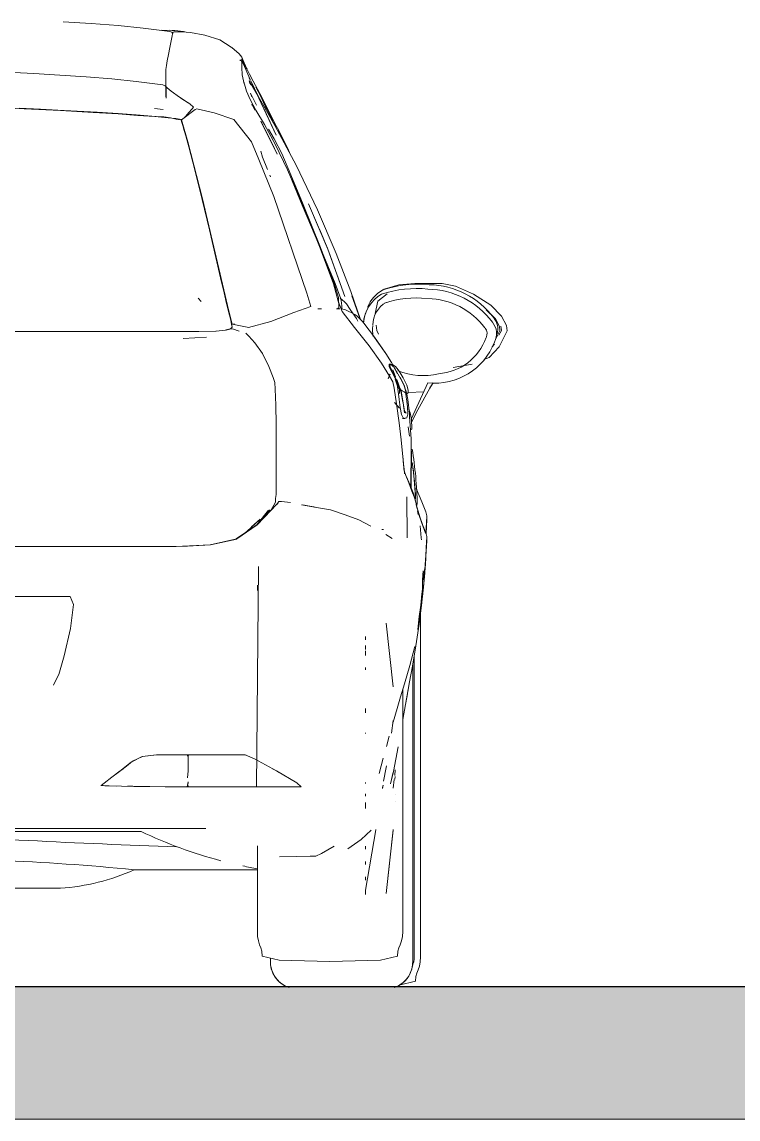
# Model space of a CAD drawing. Header units: millimetres. Extents: x -50912 to 58751, y -45352 to 5553.
# Drawn here: x 8840 to 9921, y 0 to 1657 of the extents above; entities that cross this region are included whole.
import ezdxf

# ---------------------------------------------------------------- set-up
doc = ezdxf.new("R2010")
doc.units = ezdxf.units.MM
for name, color, linetype, lineweight in [('A-AREA', 32, 'Continuous', 9), ('A-DETL-THIN', 151, 'Continuous', 9), ('A-FLOR', 192, 'Continuous', 25), ('A-FLOR-PATT', 8, 'Continuous', 25), ('A-GENM', 13, 'Continuous', 9), ('G-IMPT', 8, 'Continuous', 9)]:
    doc.layers.add(name, color=color, linetype=linetype, lineweight=lineweight)

# ---------------------------------------------------------------- blocks, each defined once
blk = doc.blocks.new('CRT_Fiat Punto - Punto_dwg-V24-FACHADA FRONTAL GARAGEM')
at = {"layer": 'G-IMPT'}
for p, q in [((41505.3, 1656.9), (41547.5, 1654.4)), ((41547.5, 1654.4), (41588.2, 1651.4)), ((41588.2, 1651.4), (41625.9, 1647.4)), ((41654.1, 1643.9), (41625.9, 1647.4)), ((41654.1, 1643.9), (41666.1, 1642.4)), ((41669.2, 1641.2), (41666.1, 1642.4)), ((41670.2, 1639.8), (41669.2, 1641.2)), ((41670.2, 1638.8), (41671.2, 1641.1)), ((41671.2, 1641.1), (41673, 1641.9)), ((41677, 1641.9), (41673, 1641.9)), ((41677, 1641.9), (41684.5, 1641.9)), ((41697.7, 1640.5), (41684.5, 1641.9)), ((41719.1, 1636.5), (41697.7, 1640.5)), ((41668.2, 1628.2), (41666.1, 1617.9)), ((41669.7, 1635.9), (41668.2, 1628.2)), ((41670.2, 1638.8), (41669.7, 1635.9)), ((41670.8, 1638.5), (41670.2, 1639.8)), ((41741.9, 1629.4), (41719.1, 1636.5)), ((41741.9, 1629.4), (41759, 1618.5)), ((41664.1, 1607.3), (41662.3, 1597.7)), ((41666.1, 1617.9), (41664.1, 1607.3)), ((41759, 1618.5), (41759.8, 1618)), ((41770.8, 1608.3), (41759.8, 1618)), ((41770.8, 1608.3), (41774.9, 1603.4)), ((41661.1, 1590.8), (41660.4, 1585)), ((41662.3, 1597.7), (41661.1, 1590.8)), ((41775.3, 1598.9), (41771.8, 1598.8)), ((41773.6, 1598.6), (41771.8, 1598.6)), ((41774.3, 1597.8), (41776.4, 1595.2)), ((41774.7, 1600.9), (41774.5, 1598.4)), ((41774.5, 1598.4), (41775.3, 1598.9)), ((41774.6, 1596.9), (41776.5, 1594.7)), ((41774.7, 1596), (41774.7, 1600.9)), ((41775.3, 1598.9), (41774.7, 1598.9)), ((41774.7, 1587.7), (41774.7, 1596)), ((41774.9, 1603.4), (41777.1, 1598.2)), ((41777.9, 1594.5), (41775.2, 1597.8)), ((41775.2, 1597.8), (41775.4, 1597.7)), ((41775.3, 1598.9), (41777.9, 1594.5)), ((41775.3, 1598.9), (41777.8, 1594.6)), ((41775.3, 1598.9), (41778.4, 1592.1)), ((41775.4, 1597.7), (41778.1, 1594.3)), ((41776.4, 1595.2), (41780.9, 1585.1)), ((41776.4, 1594.8), (41780.9, 1585.1)), ((41776.4, 1594.8), (41781.2, 1584.6)), ((41776.5, 1594.8), (41781.2, 1584.7)), ((41776.5, 1594.7), (41781.2, 1584.6)), ((41778.4, 1592.1), (41777, 1593.8)), ((41777.1, 1598.2), (41782, 1586.9)), ((41779, 1592.7), (41778.1, 1594.3)), ((41778.4, 1592.1), (41780.3, 1586.4)), ((41778.4, 1592.1), (41781.2, 1584.7)), ((41778.9, 1591.1), (41779.3, 1589.7)), ((41779, 1592.7), (41781.4, 1588)), ((41461.1, 1578.8), (41421, 1580.9)), ((41500.3, 1576.3), (41461.1, 1578.8)), ((41500.3, 1576.3), (41539.9, 1573.8)), ((41660.4, 1585), (41660.2, 1578.8)), ((41660.2, 1572.7), (41660.2, 1578.8)), ((41660.2, 1572.7), (41660.2, 1578.8)), ((41660.2, 1578.8), (41660.3, 1572.3)), ((41775.6, 1576.6), (41774.7, 1587.7)), ((41778.3, 1563.4), (41775.6, 1576.6)), ((41785.6, 1574.2), (41781.2, 1584.7)), ((41786.6, 1577.6), (41781.4, 1588)), ((41782, 1586.9), (41782.8, 1585.1)), ((41786.6, 1570.8), (41785.4, 1574.3)), ((41785.4, 1574.3), (41786.9, 1570.1)), ((41785.6, 1574.2), (41787.5, 1569.7)), ((41786.6, 1577.6), (41792.2, 1567.4)), ((41539.9, 1573.8), (41578.7, 1570.7)), ((41578.7, 1570.7), (41615.7, 1566.7)), ((41643.8, 1563.2), (41615.7, 1566.7)), ((41643.8, 1563.2), (41655.8, 1561.7)), ((41655.8, 1561.7), (41659.3, 1560.4)), ((41659.3, 1560.4), (41662.1, 1557.3)), ((41660.3, 1566.2), (41660.2, 1572.7)), ((41660.2, 1572.7), (41660.2, 1560.4)), ((41660.2, 1548.4), (41660.2, 1560.4)), ((41660.3, 1572.3), (41660.3, 1565.8)), ((41660.3, 1566.2), (41660.3, 1559.7)), ((41660.3, 1559.7), (41660.3, 1565.8)), ((41660.3, 1559.7), (41660.3, 1558.8)), ((41660.7, 1558.7), (41660.7, 1541.6)), ((41660.7, 1558.7), (41660.8, 1552.2)), ((41668.1, 1551.9), (41662.1, 1557.3)), ((41781.9, 1552.3), (41777.7, 1566)), ((41778.3, 1563.4), (41777.7, 1566)), ((41785.8, 1566.6), (41788.2, 1562.7)), ((41785.8, 1566.6), (41788.7, 1562.3)), ((41786.6, 1567.2), (41786, 1568.4)), ((41786.1, 1568.2), (41786, 1568.2)), ((41786.5, 1565.2), (41788.7, 1562.3)), ((41786.5, 1565.2), (41789.1, 1561.9)), ((41786.6, 1567.2), (41789.1, 1562.8)), ((41787.3, 1568.6), (41786.8, 1570)), ((41800.1, 1543.7), (41788.6, 1567.5)), ((41799.6, 1544.4), (41789.1, 1562.8)), ((41801.9, 1548.7), (41792.2, 1567.4)), ((41802.9, 1545), (41796.2, 1558.1)), ((41660.4, 1549.5), (41660.2, 1543.3)), ((41660.2, 1548.4), (41660.2, 1543.3)), ((41660.8, 1552.2), (41660.8, 1545.7)), ((41668.1, 1551.9), (41681.1, 1543.2)), ((41681.1, 1543.2), (41693.8, 1534.6)), ((41682.9, 1541.6), (41693.8, 1534.6)), ((41682.9, 1541.6), (41696.7, 1533.2)), ((41787.4, 1539.5), (41781.9, 1552.3)), ((41790.2, 1543.5), (41787.9, 1549.2)), ((41787.9, 1549.2), (41797.2, 1530.9)), ((41826.5, 1485.6), (41796.7, 1550.2)), ((41799.6, 1544.4), (41824.7, 1500.4)), ((41817.3, 1517.7), (41801.9, 1548.7)), ((41812.4, 1528), (41801.9, 1548.7)), ((41807.2, 1538.1), (41801.9, 1548.7)), ((41803.9, 1542.8), (41802.9, 1545)), ((41802.9, 1545), (41811.2, 1528.2)), ((41802.9, 1545), (41812.2, 1525)), ((41803.9, 1542.8), (41812.2, 1525)), ((41446.4, 1525.5), (41391.4, 1527.5)), ((41471.3, 1525), (41438.9, 1526.4)), ((41446.4, 1525.5), (41501.5, 1522.9)), ((41497.5, 1523.6), (41471.3, 1525)), ((41656.3, 1524.2), (41643.2, 1525.8)), ((41704.3, 1524.5), (41683.9, 1508.6)), ((41699.8, 1525.4), (41695, 1519.8)), ((41696.7, 1533.2), (41702, 1527.9)), ((41702, 1527.9), (41699.8, 1525.4)), ((41706.8, 1525.5), (41704.3, 1524.5)), ((41733, 1519.3), (41706.8, 1525.5)), ((41796.3, 1523.5), (41787.4, 1539.5)), ((41789.8, 1532.4), (41794.7, 1523.4)), ((41789.8, 1532.4), (41790.7, 1530.7)), ((41807.2, 1538.1), (41809.4, 1533.6)), ((41826.5, 1485.6), (41808.5, 1524.7)), ((41817.3, 1517.7), (41809.4, 1533.6)), ((41811.2, 1528.2), (41817.3, 1515.8)), ((41820.6, 1511.9), (41812.4, 1528)), ((41526.3, 1522.1), (41497.5, 1523.6)), ((41550.7, 1520.1), (41501.5, 1522.9)), ((41556.9, 1520.3), (41526.3, 1522.1)), ((41550.7, 1520.1), (41588.2, 1517.8)), ((41588.2, 1518.3), (41556.9, 1520.3)), ((41615.1, 1516.4), (41588.2, 1518.3)), ((41615.1, 1516.4), (41588.2, 1518.3)), ((41614.1, 1516.6), (41588.2, 1518.3)), ((41615.3, 1516.4), (41588.2, 1518.3)), ((41617.9, 1515.6), (41588.2, 1517.8)), ((41615.3, 1516.4), (41633.2, 1515)), ((41617.9, 1515.6), (41643.8, 1513.7)), ((41633.2, 1515), (41645.9, 1514)), ((41663.7, 1512), (41643.8, 1513.7)), ((41645.9, 1514), (41657.2, 1513.1)), ((41667.1, 1511.9), (41657.2, 1513.1)), ((41663.7, 1512), (41675.4, 1510.9)), ((41675.8, 1510), (41667.1, 1511.9)), ((41675.4, 1510.9), (41681.1, 1510)), ((41681.1, 1510), (41675.4, 1510.6)), ((41675.4, 1510.6), (41681.1, 1510)), ((41675.8, 1510), (41682.4, 1508.8)), ((41682.4, 1508.8), (41685.4, 1509.8)), ((41682.5, 1509.4), (41683.2, 1509.1)), ((41683.2, 1509.1), (41683.9, 1506.5)), ((41683.9, 1508.6), (41693.5, 1475.8)), ((41689.8, 1513.7), (41688, 1511.8)), ((41689.8, 1513.7), (41695, 1519.8)), ((41733, 1519.3), (41763, 1509.2)), ((41763, 1509.2), (41789.4, 1475.8)), ((41809, 1501.9), (41796.3, 1523.5)), ((41817.3, 1515.8), (41822, 1507.1)), ((41818.6, 1512.3), (41822.2, 1506.4)), ((41826.6, 1500), (41820.6, 1511.9)), ((41683.9, 1506.5), (41685.7, 1500.4)), ((41688, 1492.5), (41685.7, 1500.4)), ((41688, 1492.5), (41690.3, 1484.6)), ((41803.5, 1507), (41824, 1466.1)), ((41803.5, 1507), (41828.3, 1456.8)), ((41825.2, 1472.1), (41809, 1501.9)), ((41815.4, 1494.9), (41823.7, 1480.3)), ((41825.9, 1498.7), (41822.9, 1505.4)), ((41856.9, 1440.2), (41824.7, 1500.4)), ((41830.5, 1492.5), (41826.6, 1500)), ((41829.1, 1492.5), (41833.9, 1483.2)), ((41835.3, 1483), (41830.5, 1492.5)), ((41830.8, 1491.5), (41839.9, 1473.8)), ((41830.8, 1491.5), (41844.1, 1465.4)), ((41694.8, 1467.8), (41690.3, 1484.6)), ((41693.5, 1475.8), (41715.6, 1389.4)), ((41800.4, 1448.8), (41789.4, 1475.8)), ((41823.7, 1480.3), (41835.1, 1457.8)), ((41844.1, 1465.4), (41835.3, 1483)), ((41703.8, 1433.2), (41694.8, 1467.8)), ((41806.3, 1452.6), (41803.5, 1461.7)), ((41803.5, 1461.7), (41803.5, 1461.7)), ((41803.5, 1461.7), (41803.5, 1461.7)), ((41825.2, 1472.1), (41843.9, 1433.1)), ((41839.9, 1473.8), (41844.1, 1465.4)), ((41847.9, 1457), (41844.1, 1465.4)), ((41823.1, 1393.2), (41800.4, 1448.8)), ((41813.8, 1433.8), (41806.3, 1452.6)), ((41835.1, 1457.8), (41849.1, 1425.9)), ((41703.8, 1433.2), (41714.9, 1388.7)), ((41818.2, 1422.9), (41817.2, 1425.3)), ((41865.9, 1382.3), (41843.9, 1433.1)), ((41866.1, 1380), (41847.4, 1425.3)), ((41866.1, 1380), (41847.4, 1425.2)), ((41866.2, 1379.9), (41847.4, 1425.2)), ((41849.1, 1425.9), (41867.6, 1380.8)), ((41888.9, 1372.9), (41856.9, 1440.2)), ((41872.8, 1246.9), (41823.1, 1393.2)), ((41714.9, 1388.7), (41725.9, 1342.7)), ((41715.6, 1389.4), (41755.4, 1220)), ((41865.9, 1382.3), (41892.3, 1317.7)), ((41892.7, 1317.1), (41866.2, 1379.9)), ((41867.6, 1380.8), (41892.4, 1318.4)), ((41904.9, 1313.4), (41875.7, 1382.2)), ((41904.4, 1314.8), (41875.7, 1382.2)), ((41888.9, 1372.9), (41917.4, 1306.8)), ((41725.9, 1342.7), (41735.7, 1301.1)), ((41904.9, 1313.4), (41892.5, 1342.9)), ((41913.3, 1261.2), (41892.3, 1317.7)), ((41892.4, 1318.4), (41913.5, 1263.6)), ((41896.1, 1308.9), (41915.7, 1261.7)), ((41904.9, 1313.4), (41930.1, 1242.3)), ((41904.9, 1313.4), (41906.2, 1309.6)), ((41930.1, 1242.3), (41906.2, 1309.6)), ((41735.7, 1301.1), (41742.9, 1270.3)), ((41917.4, 1306.8), (41939.3, 1249.7)), ((41748.2, 1247.8), (41742.9, 1270.3)), ((41920.3, 1234.8), (41913.3, 1261.2)), ((41913.5, 1263.6), (41920.7, 1240.7)), ((41915.7, 1261.7), (41924.2, 1238.7)), ((41989.8, 1253.1), (42011.9, 1259.5)), ((42011.9, 1259.5), (42036, 1261.6)), ((42058.9, 1261.6), (42036, 1261.6)), ((42058.9, 1261.6), (42077.2, 1261.6)), ((42097.1, 1257.6), (42077.2, 1261.6)), ((41748.2, 1247.8), (41748.8, 1247.9)), ((41748.2, 1247.8), (41752, 1231.6)), ((41878.8, 1227), (41872.8, 1246.9)), ((41939.3, 1249.7), (41953.9, 1207.4)), ((41940.8, 1242.9), (41953.7, 1207.7)), ((41980.1, 1235), (41994, 1246.2)), ((41988.8, 1252.3), (41989.8, 1253.1)), ((42124.5, 1245.5), (42097.1, 1257.6)), ((42124.5, 1245.5), (42150.6, 1229.2)), ((41708.8, 1239.7), (41713.4, 1234.6)), ((41751.3, 1234.9), (41751.9, 1234.9)), ((41755, 1219.2), (41752, 1231.6)), ((41853.6, 1217.7), (41878.8, 1227)), ((41926.4, 1219.3), (41920.3, 1234.8)), ((41920.7, 1240.7), (41921, 1234.7)), ((41921, 1234.7), (41921.2, 1230)), ((41921.2, 1230), (41921.4, 1226.6)), ((41921.4, 1226.6), (41921.4, 1224.7)), ((41921.4, 1226.6), (41921.4, 1224.7)), ((41921.4, 1226.6), (41921.4, 1224.7)), ((41926.5, 1237), (41923.1, 1239.7)), ((41924.2, 1238.7), (41925.3, 1232.5)), ((41925.3, 1232.5), (41925.7, 1227.5)), ((41925.8, 1224.1), (41925.7, 1227.5)), ((41926.5, 1237), (41929.8, 1234.2)), ((41932.7, 1230.9), (41929.8, 1234.2)), ((41932.7, 1230.9), (41938.6, 1222.4)), ((41980.1, 1235), (41976.2, 1216.3)), ((42150.6, 1229.2), (42166.7, 1212.4)), ((41757.6, 1208.4), (41755, 1219.2)), ((41755.4, 1220), (41760.4, 1200.1)), ((41756.9, 1213.8), (41756.3, 1213.8)), ((41853.6, 1217.7), (41818.7, 1204.2)), ((41891, 1223.5), (41889.6, 1223.5)), ((41895, 1223.5), (41891, 1223.5)), ((41922.9, 1223.5), (41917.8, 1223.5)), ((41921.4, 1224.7), (41918.8, 1223.5)), ((41921.4, 1224.7), (41918.8, 1223.5)), ((41919.2, 1223.5), (41918.8, 1223.5)), ((41919.2, 1223.5), (41919.4, 1223.5)), ((41920.1, 1224), (41919.9, 1223.9)), ((41927.4, 1223.1), (41924.8, 1223.3)), ((41925.8, 1224.1), (41925.9, 1223.2)), ((41944.7, 1195.3), (41926.4, 1219.3)), ((41931.3, 1221.9), (41927.4, 1223.1)), ((41935.6, 1220), (41931.3, 1221.9)), ((41941.1, 1217.4), (41935.6, 1220)), ((41938.6, 1222.4), (41942.1, 1217.4)), ((41946.3, 1214.5), (41941.1, 1217.4)), ((41947.7, 1208.6), (41942.1, 1217.4)), ((41949.6, 1211.9), (41946.3, 1214.5)), ((41956.3, 1204.9), (41949.6, 1211.9)), ((42143.6, 1222.1), (42157.4, 1208.2)), ((42166.7, 1212.4), (42174.4, 1198.3)), ((41750.8, 1191.7), (41757.8, 1193.3)), ((41750.8, 1191.7), (41757.8, 1193.3)), ((41757.8, 1193.3), (41751.3, 1191.4)), ((41760.7, 1193.3), (41756.8, 1192.5)), ((41760.8, 1193.1), (41756.8, 1192.5)), ((41760.8, 1193.1), (41756.8, 1192.5)), ((41757.6, 1208.4), (41759.5, 1200.2)), ((41760.1, 1195.7), (41757.8, 1193.3)), ((41759.5, 1200.2), (41760.1, 1195.7)), ((41760.4, 1200.1), (41762.1, 1200.4)), ((41782.8, 1195.6), (41760.4, 1200.1)), ((41760.8, 1193.1), (41770.8, 1189.8)), ((41762.1, 1200.4), (41763.7, 1200.7)), ((41785.2, 1195.1), (41782.8, 1195.6)), ((41818.7, 1204.2), (41785.2, 1195.1)), ((41967.1, 1167.8), (41944.7, 1195.3)), ((41947.7, 1208.6), (41950.1, 1204.9)), ((41959.1, 1201.6), (41956.3, 1204.9)), ((41974.9, 1180.6), (41959.1, 1201.6)), ((41977.4, 1198.6), (41978.7, 1190.7)), ((42157.4, 1208.2), (42163.5, 1197)), ((42157.4, 1208.2), (42163.5, 1197)), ((42163.5, 1197), (42164.2, 1190.7)), ((42163.5, 1197), (42164.2, 1190.7)), ((42165.7, 1197.3), (42166.5, 1190.7)), ((42174.4, 1198.3), (42175.3, 1190.4)), ((41474.8, 1189.3), (41393.1, 1189.3)), ((41543.9, 1189.3), (41474.8, 1189.3)), ((41600.1, 1189.3), (41543.9, 1189.3)), ((41642.9, 1189.3), (41600.1, 1189.3)), ((41677.9, 1189.3), (41642.9, 1189.3)), ((41710.3, 1189.3), (41677.9, 1189.3)), ((41721.5, 1180.4), (41686.2, 1178.8)), ((41736, 1189.8), (41710.3, 1189.3)), ((41735.8, 1189.7), (41710.3, 1189.3)), ((41750.1, 1191.1), (41735.8, 1189.7)), ((41756.8, 1192.5), (41750.1, 1191.1)), ((41781, 1186.5), (41785.4, 1182.3)), ((41785.4, 1182.3), (41794.4, 1172.1)), ((41992.1, 1156.1), (41972.4, 1183.8)), ((41972.4, 1183.8), (41989.8, 1159.4)), ((41992.1, 1156.1), (41974.9, 1180.6)), ((41981.2, 1185.4), (41978.7, 1190.7)), ((42160.8, 1183.9), (42157.5, 1177.3)), ((42160.8, 1183.9), (42164.2, 1190.7)), ((42160.8, 1183.9), (42164.2, 1190.7)), ((42162.9, 1183.6), (42166.5, 1190.7)), ((42171.1, 1182), (42163.3, 1166.3)), ((42171.1, 1182), (42175.3, 1190.4)), ((41806.3, 1156.1), (41794.4, 1172.1)), ((41985.4, 1141.5), (41967.1, 1167.8)), ((42148.2, 1150.1), (42163.3, 1166.3)), ((42152.4, 1166.2), (42156.3, 1170.3)), ((41815.8, 1136.5), (41806.3, 1156.1)), ((41992.1, 1156.1), (41989.8, 1159.4)), ((41992.1, 1156.1), (42000.6, 1142.6)), ((42140.1, 1146.9), (42148.2, 1150.1)), ((41822.3, 1119.6), (41815.8, 1136.5)), ((41997.9, 1121.6), (41985.4, 1141.5)), ((41997.4, 1136.1), (41997, 1139.7)), ((41999, 1139.7), (41997, 1139.7)), ((41997.4, 1136.1), (42001.8, 1127.4)), ((41998.4, 1138.6), (42002.2, 1139.3)), ((41998.4, 1138.6), (42000.2, 1139.3)), ((41998.8, 1135.1), (41998.4, 1138.6)), ((41998.8, 1135.1), (42003, 1126.6)), ((41999, 1139.7), (42001.9, 1137.7)), ((41999.8, 1133.1), (42003.8, 1125.1)), ((41999.8, 1133.1), (42002.6, 1127.4)), ((42002.2, 1139.3), (42000.2, 1139.3)), ((42008, 1129.7), (42000.6, 1142.6)), ((42000.6, 1142.6), (42009.9, 1125.2)), ((42000.6, 1142.6), (42002.8, 1138.6)), ((42001.8, 1127.4), (42006.8, 1117.3)), ((42003.1, 1136.6), (42001.9, 1137.7)), ((42003.8, 1138.5), (42002.2, 1139.3)), ((42002.6, 1127.4), (42009.7, 1112)), ((42009.9, 1125.2), (42002.8, 1138.6)), ((42002.8, 1131.4), (42007, 1120.9)), ((42007.9, 1116.6), (42003, 1126.6)), ((42003.8, 1138.5), (42006.7, 1136.6)), ((42003.9, 1129), (42005, 1126)), ((42005.4, 1134.1), (42015, 1117)), ((42011, 1131.1), (42006.7, 1136.6)), ((42008, 1129.7), (42015, 1117)), ((42011, 1131.1), (42012.3, 1129.3)), ((42012.3, 1129.3), (42018.4, 1119.1)), ((42122.5, 1140), (42093.6, 1134.9)), ((42122.5, 1140), (42093.6, 1134.9)), ((41822.3, 1119.6), (41824.7, 1112.2)), ((41825.2, 1102.3), (41824.7, 1112.2)), ((41998.7, 1125), (41995.6, 1117.8)), ((41997.8, 1123.1), (41995.6, 1117.8)), ((41998.7, 1125), (41997.8, 1123.1)), ((42002.7, 1113.2), (41997.9, 1121.6)), ((42004.6, 1103.6), (42002.7, 1113.2)), ((42003.8, 1125.1), (42008.4, 1115.7)), ((42006.4, 1117.3), (42009.2, 1109)), ((42006.4, 1117.3), (42009, 1109.8)), ((42006.9, 1117.1), (42009.2, 1109)), ((42007.9, 1116.6), (42010.5, 1108.8)), ((42010.9, 1108.4), (42008.3, 1115.2)), ((42008.3, 1115.2), (42009.7, 1112)), ((42008.4, 1115.7), (42010.9, 1108.4)), ((42015, 1099.4), (42008.6, 1116.5)), ((42010.8, 1109), (42009.7, 1112)), ((42015, 1117), (42013.6, 1119.8)), ((42014.4, 1119.1), (42013.8, 1120.2)), ((42014.4, 1119.1), (42013.8, 1120.2)), ((42014.4, 1119.1), (42019.8, 1108.1)), ((42014.4, 1119.1), (42019.8, 1108.1)), ((42020.3, 1106.6), (42015, 1117)), ((42018.4, 1119.1), (42023.8, 1108.1)), ((42063.6, 1111.7), (42058.4, 1103.8)), ((42063.6, 1111.7), (42058.5, 1103.9)), ((42063.6, 1111.7), (42058.5, 1103.9)), ((41825.2, 1102.3), (41826, 1078.1)), ((42008.3, 1080.1), (42004.6, 1103.6)), ((42009.2, 1109), (42009, 1109.8)), ((42010.4, 1102.1), (42009.2, 1109)), ((42010.4, 1102.1), (42011.2, 1095.3)), ((42011.4, 1105.1), (42010.5, 1108.8)), ((42012.6, 1101.7), (42010.8, 1109)), ((42010.9, 1108.4), (42012.6, 1101.7)), ((42012.6, 1101.7), (42011.2, 1106.6)), ((42012.3, 1086.6), (42011.2, 1095.3)), ((42012, 1103.6), (42011.4, 1105.1)), ((42012, 1103.6), (42013.1, 1102)), ((42012.4, 1103.9), (42013.1, 1102)), ((42013.1, 1102), (42012.6, 1095.7)), ((42012.6, 1101.7), (42012.6, 1095.7)), ((42013.1, 1102), (42013.8, 1101.7)), ((42013.8, 1101.7), (42014.9, 1101.1)), ((42014.9, 1101.1), (42014.2, 1102.8)), ((42015.2, 1099.1), (42014.3, 1101.7)), ((42014.9, 1101.1), (42016.9, 1099.8)), ((42014.9, 1101.1), (42017.9, 1082.4)), ((42015, 1099.4), (42017.9, 1082.4)), ((42015.2, 1099.1), (42018.4, 1081.6)), ((42016.9, 1099.8), (42019.9, 1097.9)), ((42019.5, 1108.6), (42021.8, 1100.7)), ((42019.8, 1108.1), (42022, 1100.7)), ((42019.9, 1097.9), (42022.6, 1096)), ((42021.8, 1100.7), (42022.3, 1097.5)), ((42022, 1100.7), (42022.5, 1096.5)), ((42022.1, 1101.6), (42022.4, 1100.6)), ((42022.3, 1097.5), (42022.5, 1096.5)), ((42022.4, 1100.6), (42023.1, 1098.6)), ((42022.4, 1097.2), (42022.5, 1096.5)), ((42022.5, 1096.5), (42023.1, 1089.5)), ((42022.5, 1095.5), (42023.1, 1090.2)), ((42022.5, 1095.5), (42023.1, 1089.5)), ((42022.6, 1096), (42023.4, 1095.1)), ((42023.5, 1096.7), (42023.1, 1098.6)), ((42026, 1096.5), (42023.4, 1095.1)), ((42023.8, 1108.1), (42026, 1100.7)), ((42023.9, 1095.4), (42024, 1094.8)), ((42025.2, 1086.4), (42024, 1094.8)), ((42026, 1096.5), (42026, 1100.7)), ((42058.4, 1103.8), (42040.7, 1071)), ((41826.7, 1049.1), (41826, 1078.1)), ((42012.9, 1073.6), (42005.4, 1081.8)), ((42010.7, 1076), (42005.4, 1081.8)), ((42012.3, 1051.3), (42008.3, 1080.1)), ((42012.3, 1086.6), (42013.8, 1074.6)), ((42020.4, 1066.5), (42018.2, 1081.5)), ((42020.3, 1068.8), (42018.2, 1081.5)), ((42020.4, 1066.5), (42018.4, 1081.6)), ((42023.9, 1084), (42023.1, 1090.2)), ((42023.9, 1084), (42025, 1075.7)), ((42027.7, 1065.3), (42025.2, 1086.4)), ((42012.9, 1073.6), (42010.7, 1076)), ((42013.8, 1074.6), (42015.9, 1063.7)), ((42015.9, 1063.7), (42018.5, 1058.7)), ((42022.9, 1065.7), (42020.3, 1068.8)), ((42022.1, 1066.3), (42022.9, 1065.7)), ((42023.7, 1058.7), (42025.1, 1062.9)), ((42025.1, 1074), (42025, 1075.7)), ((42025.1, 1074), (42025.4, 1066.1)), ((42025.1, 1062.9), (42025.3, 1064)), ((42025.3, 1064), (42025.4, 1066.1)), ((42028.9, 1066.2), (42027, 1071.3)), ((42028.1, 1060.4), (42027.7, 1065.3)), ((42030.3, 1027.2), (42028.1, 1060.4)), ((42028.9, 1066.2), (42030.6, 1058.6)), ((42040.7, 1071), (42031, 1052.4)), ((41826.7, 1049.1), (41826.8, 1024.9)), ((42015.3, 1025.7), (42012.3, 1051.3)), ((42019, 1057.6), (42017.4, 1057.6)), ((42018.5, 1058.7), (42021.3, 1057.6)), ((42019, 1057.6), (42018.7, 1057.6)), ((42019, 1057.6), (42023.7, 1058.7)), ((42021.3, 1057.6), (42019, 1057.6)), ((42025.9, 1045), (42028.1, 1031.1)), ((42030.6, 1058.6), (42030.8, 1056.2)), ((42030.8, 1056.2), (42031.1, 1051.7)), ((42031.3, 1047.5), (42031.1, 1051.7)), ((42031.3, 1047.5), (42031.4, 1046.1)), ((42031.4, 1046.1), (42031.3, 1041.9)), ((42031.3, 1041.9), (42029.4, 1040.5)), ((42030.3, 1021.7), (42030.3, 1027.2)), ((41826.7, 1001.7), (41826.8, 1024.9)), ((42015.3, 1025.7), (42017.4, 1004.9)), ((42030.3, 1021.7), (42030.3, 1013.6)), ((42030.3, 1006.6), (42030.3, 1013.6)), ((42030.4, 1011.5), (42030.3, 1012.3)), ((42030.5, 1009.7), (42030.3, 1011)), ((42030.4, 1011.5), (42030.9, 1007)), ((41826.7, 1001.7), (41826.7, 975.6)), ((42017.4, 1004.9), (42018.7, 990.6)), ((42019, 988.1), (42018, 1000.8)), ((42018, 1000.8), (42018.9, 989.6)), ((42029.9, 964.2), (42030.3, 1003.4)), ((42030.8, 995.1), (42029.9, 957.5)), ((42030.8, 995.1), (42030.1, 953.5)), ((42030.8, 999.8), (42030.2, 1006.6)), ((42030.3, 1002.1), (42030.2, 1003.8)), ((42030.3, 1002.1), (42030.2, 1003.7)), ((42030.4, 1000.1), (42030.2, 1002.5)), ((42030.3, 1009.1), (42030.4, 1007.9)), ((42030.3, 1006.6), (42030.3, 1003.9)), ((42030.8, 999.8), (42030.3, 1005)), ((42030.3, 1003.5), (42030.3, 1003.9)), ((42030.3, 1003.4), (42030.3, 1003.5)), ((42030.3, 1002.1), (42030.3, 1002.8)), ((42030.3, 1002.1), (42030.4, 1000.1)), ((42030.9, 1007), (42030.4, 1009.9)), ((42030.4, 1007.9), (42031, 1002.9)), ((42030.5, 1009.7), (42030.9, 1007)), ((42031, 1002.9), (42030.9, 1007)), ((42031, 1002.9), (42030.9, 1003.7)), ((42031, 991.5), (42031, 1002.9)), ((42018.7, 990.6), (42019.5, 981.7)), ((42018.9, 989.6), (42019.7, 980.9)), ((42019, 988.1), (42019.8, 979.8)), ((42019.5, 981.7), (42020.4, 977.2)), ((42019.7, 980.9), (42020.5, 977.1)), ((42020.1, 976.5), (42019.8, 979.8)), ((42029.9, 957.5), (42031, 991.5)), ((42030.4, 981.5), (42030.1, 953.6)), ((42030.4, 981.5), (42030.3, 969.6)), ((41826.7, 953.7), (41826.7, 975.6)), ((42020.1, 976.5), (42020.4, 974.5)), ((42022.4, 971.9), (42020.4, 977.2)), ((42022.4, 971.9), (42026.8, 960.6)), ((42023, 970.8), (42028.7, 957.3)), ((42023, 970.8), (42029, 956.4)), ((42029.6, 954.9), (42029.9, 964.2)), ((42030.3, 969.6), (42030.3, 958.2)), ((41826.7, 953.7), (41826.7, 943)), ((42026.8, 960.6), (42031.6, 948.1)), ((42028.7, 957.3), (42034.7, 941.4)), ((42030.3, 953.1), (42030.3, 958.2)), ((42031.6, 948.1), (42034.9, 939.5)), ((42037.9, 952.1), (42038.3, 951.3)), ((42038.3, 951.3), (42046.7, 931.9)), ((41818.6, 919), (41825.5, 931.6)), ((41827.4, 928.2), (41818.6, 919)), ((41827.4, 928.2), (41818.6, 918.9)), ((41818.6, 918.9), (41827.3, 928.2)), ((41825.5, 937), (41826.7, 943)), ((41825.5, 937), (41825.5, 931.6)), ((41829.5, 930.7), (41827.3, 928.2)), ((41829.6, 931), (41827.6, 928.1)), ((41829, 930.1), (41827.6, 928.1)), ((41829, 930.1), (41830.2, 932)), ((41829, 930.1), (41829.6, 931)), ((41829, 930.1), (41829.5, 930.7)), ((41830.2, 932.2), (41829.5, 930.7)), ((41830.2, 932), (41829.5, 930.7)), ((41829.6, 931), (41830.2, 932.5)), ((41830.2, 932), (41829.6, 931)), ((41830.2, 932), (41833, 932.7)), ((41830.2, 932.5), (41833, 932.7)), ((41833, 932.7), (41830.2, 932.2)), ((41833, 932.7), (41834.7, 932.7)), ((41834.7, 932.7), (41848.1, 930.8)), ((42023.7, 939.4), (42024.6, 877.4)), ((42034.7, 941.4), (42038.4, 927.6)), ((42037.3, 931.6), (42034.9, 939.5)), ((42039.5, 921.6), (42037.3, 931.6)), ((42043.4, 909.5), (42038.1, 928.1)), ((42038.1, 928.1), (42039.5, 921.6)), ((42046.7, 931.9), (42052.3, 916.9)), ((41797.7, 897.2), (41817.5, 919.8)), ((41817.5, 919.8), (41797.7, 897.4)), ((41797.7, 897.2), (41815.1, 919.5)), ((41818.6, 919), (41797.7, 897.4)), ((41818.6, 919), (41798.2, 897.4)), ((41883.6, 924.4), (41864.7, 927.6)), ((41864.7, 927.6), (41887.4, 923.6)), ((41867.1, 927.6), (41887.4, 923.6)), ((41883.6, 924.4), (41887.4, 923.6)), ((41908.5, 919.8), (41887.4, 923.6)), ((41908.5, 919.8), (41930.8, 912.3)), ((41951.5, 904.7), (41930.8, 912.3)), ((42038.8, 925.8), (42038.4, 927.6)), ((42040.5, 916.4), (42040.1, 918.3)), ((42040.1, 918.3), (42041, 913.1)), ((42042.1, 912.8), (42046.2, 901.3)), ((42042.1, 912.8), (42046.7, 899.8)), ((42052.3, 916.9), (42054.1, 910.7)), ((41765.8, 875.8), (41797.7, 897.2)), ((41766.6, 875.9), (41797.7, 897.4)), ((41766.6, 875.9), (41797.7, 897.2)), ((41767.5, 875.9), (41798.2, 897.4)), ((41767.5, 875.9), (41797.7, 897.4)), ((41802.7, 905.6), (41782.7, 887.4)), ((41789.4, 894.4), (41802.7, 905.6)), ((41951.5, 904.7), (41969.7, 895.2)), ((42024.6, 877.4), (42024.4, 896.5)), ((42043.4, 909.5), (42052, 884.5)), ((42044.2, 895.7), (42045.7, 877.6)), ((42046.2, 901.3), (42052, 884.5)), ((42052.3, 885.7), (42046.7, 899.8)), ((42053.5, 895.5), (42052.8, 883.8)), ((42052.8, 883.9), (42053.4, 895.2)), ((42053.7, 903), (42053, 890.5)), ((42053.4, 895.2), (42053.8, 904.1)), ((42053.9, 905.4), (42053.5, 895.5)), ((42053.9, 908.4), (42053.7, 903)), ((42053.9, 908.4), (42053.8, 904.1)), ((42053.9, 905.4), (42054.1, 910)), ((42054.1, 910), (42054.1, 910.7)), ((41767.5, 875.9), (41782.7, 887.4)), ((41767.5, 875.9), (41771.8, 879.6)), ((41988.5, 890), (41985.9, 890)), ((42001.6, 876.6), (41992.2, 882.9)), ((42052.3, 885.7), (42054.1, 879.8)), ((42053, 890.5), (42052.7, 884.3)), ((42052.7, 884.1), (42052.9, 886.3)), ((42052.9, 886.3), (42052.7, 884.1)), ((42053.2, 890.3), (42052.8, 884)), ((42053.1, 890), (42052.8, 884)), ((42053.1, 890), (42052.8, 884)), ((42052.8, 883.8), (42053, 887.5)), ((42053.2, 890.3), (42053, 887.5)), ((42053.9, 874.8), (42054.1, 879.2)), ((42054.1, 879.2), (42054.1, 879.8)), ((41451.9, 864.5), (41392.1, 864.5)), ((41451.9, 864.5), (41477.6, 864.5)), ((41499.7, 864.5), (41477.6, 864.5)), ((41548.9, 864.5), (41499.7, 864.5)), ((41603.2, 864.5), (41548.9, 864.5)), ((41640.2, 864.5), (41603.2, 864.5)), ((41663.4, 864.5), (41640.2, 864.5)), ((41643.9, 864.5), (41645.8, 864.5)), ((41645.8, 864.5), (41647.2, 864.5)), ((41647.2, 864.5), (41647.7, 864.5)), ((41685.6, 865.2), (41647.7, 864.5)), ((41676.1, 864.5), (41663.4, 864.5)), ((41692.8, 865.2), (41676.1, 864.5)), ((41727.3, 867), (41685.6, 865.2)), ((41692.8, 865.2), (41727.8, 867)), ((41767.5, 875.9), (41727.3, 867)), ((41767.5, 875.9), (41727.8, 867)), ((41727.8, 867), (41767.5, 875.9)), ((41767.5, 875.9), (41727.8, 867)), ((41727.8, 867), (41767.5, 875.8)), ((42045.7, 877.6), (42045.9, 874.6)), ((42053.4, 865.3), (42052.6, 850.3)), ((42053.7, 872.6), (42053, 860.8)), ((42053.7, 869.8), (42053, 858)), ((42053.4, 865.3), (42053.8, 873.6)), ((42053.7, 872.6), (42053.9, 877.7)), ((42053.9, 874.8), (42053.7, 869.8)), ((42053.9, 877.7), (42053.8, 873.6)), ((42050.8, 824.8), (42052.6, 850.3)), ((42053.1, 860.3), (42051.5, 834.5)), ((42051.5, 835.4), (42052.6, 850.3)), ((42052.3, 845.6), (42051.5, 834.5)), ((42051.7, 837.3), (42052.9, 856.9)), ((42051.7, 837.3), (42052.4, 848.9)), ((42052.2, 845.1), (42051.9, 840)), ((42052.4, 849), (42052.1, 843.8)), ((42052.3, 845), (42052.1, 840.9)), ((42052.2, 845.1), (42052.9, 856.9)), ((42052.6, 850.3), (42052.3, 845.6)), ((42052.3, 845), (42052.6, 850.2)), ((42052.4, 849), (42053, 860.8)), ((42053.1, 860.3), (42052.4, 848.9)), ((42052.6, 850.2), (42053, 858)), ((41800.1, 834.4), (41798.5, 667.7)), ((42049.1, 804.1), (42051.5, 834.5)), ((42050.4, 828.5), (42049.3, 822.9)), ((42051.5, 835), (42050.4, 828.5)), ((42050.4, 818.6), (42051.4, 832.3)), ((42050.8, 824.8), (42051.5, 834.5)), ((42051.1, 829.3), (42050.8, 824.8)), ((42051.1, 829.3), (42051.5, 834.7)), ((42051.4, 832.3), (42051.8, 837.9)), ((42052.1, 840.9), (42051.5, 835)), ((42047.6, 813.5), (42047.4, 810.6)), ((42047.7, 812.1), (42047.4, 810.6)), ((42050.8, 824.8), (42047.5, 789.3)), ((42047.5, 810.4), (42048, 820.3)), ((42048, 820.3), (42047.6, 813.5)), ((42047.6, 813.5), (42048.2, 814.1)), ((42047.7, 814.4), (42048.2, 821.2)), ((42047.7, 812.1), (42047.7, 814.4)), ((42048.6, 827.9), (42048.2, 821.2)), ((42048.3, 814.8), (42048.2, 814.1)), ((42048.4, 816), (42048.3, 814.8)), ((42048.6, 817.7), (42048.4, 816)), ((42048.8, 819.6), (42048.6, 817.7)), ((42048.7, 799.5), (42050.4, 818.6)), ((42049.3, 822.9), (42048.8, 819.6)), ((42048.9, 802.9), (42050.8, 824.8)), ((42049.1, 804.1), (42049.9, 814.5)), ((42050.8, 824.8), (42049.9, 814.5)), ((41798.4, 806.2), (41798.4, 804.5)), ((41798.4, 806.2), (41798.8, 798.3)), ((42045, 768), (42048.9, 802.9)), ((42045.4, 771.6), (42048.9, 802.9)), ((42046.2, 788.4), (42047.4, 800)), ((42046.2, 775.6), (42048.7, 799.5)), ((42047.5, 810.4), (42047.4, 800)), ((42048.5, 798.8), (42047.5, 789.3)), ((42048.9, 802.9), (42048.5, 798.8)), ((41484.1, 789.1), (41410.2, 789.1)), ((41484.1, 789.1), (41515.8, 789.1)), ((41521.2, 777), (41515.8, 789.1)), ((41521.2, 777), (41515.8, 789.1)), ((41521.2, 777), (41515.8, 789.1)), ((41521.2, 777), (41515.8, 789.1)), ((42046.5, 792.4), (42045.2, 776.1)), ((42046.5, 792.4), (42046.2, 788.4)), ((41516.3, 740.9), (41521.2, 777.1)), ((41521.2, 777), (41521.2, 777.1)), ((41521.2, 776.9), (41521.2, 777)), ((41521.2, 777), (41521.2, 777)), ((41521.2, 777), (41521.2, 777)), ((42042.3, 758.9), (42045.2, 776.1)), ((42042.6, 747.2), (42046.2, 775.6)), ((42044.6, 762.6), (42044.6, 759.7)), ((42045.4, 771.6), (42045, 768)), ((41992.9, 749), (41992.9, 748.7)), ((42003.3, 652.8), (41992.9, 748.7)), ((42037.6, 714.8), (42042.6, 747.2)), ((42042.3, 758.9), (42040.5, 739.2)), ((42044.6, 759.7), (42044.6, 741.6)), ((41506.8, 699.3), (41516.3, 740.9)), ((42044.6, 714.5), (42044.6, 741.6)), ((41961.7, 728.8), (41961.7, 723.7)), ((41961.7, 708.8), (41961.7, 715.3)), ((41961.7, 710.4), (41961.7, 715.3)), ((42028.2, 684.7), (42035.7, 713.8)), ((42032.3, 683.9), (42037.6, 714.8)), ((42044.6, 679.3), (42044.6, 714.5)), ((41498.7, 671.3), (41506.8, 699.3)), ((41961.7, 700.8), (41961.7, 706.8)), ((41961.7, 702.4), (41961.7, 706.8)), ((41961.7, 705), (41961.7, 700)), ((41961.7, 682), (41961.7, 678.5)), ((42020.2, 657.2), (42028.2, 684.7)), ((42032.3, 683.9), (42028.1, 660.1)), ((42044.6, 637.6), (42044.6, 679.3)), ((41490.8, 655.4), (41498.7, 671.3)), ((41490.8, 655.6), (41498.7, 671.2)), ((41490.8, 655.4), (41498.7, 671.2)), ((41498.7, 671.1), (41490.8, 655.6)), ((41798.5, 667.7), (41797, 501)), ((42003.3, 653.3), (42003.3, 653.5)), ((42003.3, 653.3), (42003.3, 653)), ((42003.3, 652.8), (42003.3, 653)), ((42014.3, 637.6), (42020.2, 657.2)), ((42017.6, 629), (42017.6, 648.6)), ((42026.4, 651.2), (42021.9, 625.8)), ((42026.4, 651.2), (42023, 631.3)), ((42024.5, 640.1), (42028.1, 660.1)), ((42009.1, 620), (42014.3, 637.6)), ((42018, 603.2), (42023, 631.3)), ((42020.9, 620.2), (42024.8, 642.1)), ((42020.9, 620.2), (42024.5, 640.1)), ((42024.8, 642.1), (42021.9, 625.8)), ((42044.6, 590.8), (42044.6, 637.6)), ((41961.7, 619.8), (41961.7, 618)), ((41961.7, 619.8), (41961.7, 615)), ((41961.7, 618), (41961.7, 613.2)), ((42009.1, 620), (42003.4, 599.2)), ((42017.6, 578.9), (42017.6, 629)), ((42003.3, 601.8), (42000.7, 582.8)), ((42003.3, 601.8), (42003.3, 601.7)), ((42004.6, 604.8), (42004.6, 604.6)), ((42018, 603.2), (42017.6, 601)), ((41961.7, 583.3), (41961.7, 582.4)), ((42000.7, 582.8), (42000.7, 582.8)), ((42044.6, 540.8), (42044.6, 590.8)), ((41997.1, 578.4), (41993.1, 562.4)), ((42017.6, 527.6), (42017.6, 578.9)), ((41624.4, 547.3), (41607.9, 538.8)), ((41624.9, 547.7), (41610, 540.5)), ((41646, 550.1), (41624.4, 547.3)), ((41646, 550.1), (41624.9, 547.7)), ((41677.3, 550.1), (41646, 550.1)), ((41646, 550.1), (41666.9, 550.1)), ((41666.9, 550.1), (41681.2, 550.1)), ((41722.8, 550.1), (41677.3, 550.1)), ((41689.6, 550.1), (41681.2, 550.1)), ((41693.1, 549.4), (41689.6, 550.1)), ((41692.7, 550.1), (41689.6, 550.1)), ((41692.7, 550.1), (41689.6, 550.1)), ((41689.6, 550.1), (41692.7, 550.1)), ((41693.1, 549.4), (41692.7, 550.1)), ((41693.1, 549.4), (41692.7, 550.1)), ((41692.7, 550.1), (41694.2, 547.3)), ((41692.7, 550.1), (41694.2, 547.3)), ((41694.1, 545.3), (41694.2, 547.3)), ((41694.1, 545.3), (41694.2, 547.3)), ((41694.7, 550.1), (41694.2, 547.3)), ((41694.2, 544.6), (41694.2, 547.3)), ((41704.3, 550.1), (41694.7, 550.1)), ((41704.3, 550.1), (41732.2, 550.1)), ((41763.4, 550.1), (41722.8, 550.1)), ((41732.2, 550.1), (41760.6, 550.1)), ((41760.6, 550.1), (41772.2, 550.1)), ((41779.8, 550.1), (41763.4, 550.1)), ((41775.7, 550.1), (41772.2, 550.1)), ((41779.8, 550.1), (41775.7, 550.1)), ((41779.8, 550.1), (41793.9, 544)), ((41779.8, 550.1), (41781.7, 549.4)), ((42010.7, 562.3), (42003.6, 524.6)), ((41607.9, 538.8), (41593.6, 527.5)), ((41600.9, 533.1), (41596.9, 529.9)), ((41600.9, 533.1), (41610, 540.5)), ((41694.1, 545.3), (41693.7, 545.3)), ((41694.1, 542.8), (41694.1, 545.3)), ((41694.1, 535.6), (41694.1, 542.8)), ((41694.1, 525.8), (41694.1, 535.6)), ((41694.2, 536.6), (41694.2, 544.6)), ((41694.2, 525.8), (41694.2, 536.6)), ((41793.9, 544), (41827, 525.8)), ((41981.9, 521.9), (41988.1, 545.1)), ((41992.9, 530.7), (41988.8, 510.1)), ((41993.4, 533.5), (41992.9, 530.7)), ((42044.6, 489.5), (42044.6, 540.8)), ((41567.2, 507.2), (41578.8, 516)), ((41578.8, 516), (41567.2, 507.2)), ((41591.5, 525.9), (41578.8, 516)), ((41590.4, 524.8), (41578.8, 516)), ((41595.8, 529), (41590.4, 524.8)), ((41594.8, 528.2), (41590.4, 524.8)), ((41593.6, 527.5), (41592.6, 526.7)), ((41595.8, 529), (41596.9, 529.9)), ((41694.2, 525.8), (41693.2, 515.1)), ((41827.2, 525.8), (41821.4, 529)), ((41827, 525.8), (41857.7, 507.7)), ((41831.3, 523.4), (41827.2, 525.8)), ((42003.6, 524.4), (41999.4, 506)), ((42003.6, 524.4), (41999.4, 506)), ((42003.4, 523.6), (41999.4, 506)), ((42003.4, 523.6), (41999.4, 506)), ((42003.4, 523.6), (42003.5, 524)), ((42003.4, 523.5), (42003.4, 523.6)), ((42003.6, 524.4), (42003.5, 524)), ((42003.6, 524.4), (42003.6, 524.6)), ((42005.6, 518.6), (42006.1, 527.5)), ((42005.6, 513.2), (42006.1, 517.2)), ((42005.6, 513.2), (42006.1, 517.1)), ((42006.1, 527.4), (42006.1, 527.5)), ((42006.1, 517.1), (42006.1, 517.2)), ((42017.6, 476.9), (42017.6, 527.6)), ((41574.7, 503.2), (41562.3, 503.7)), ((41574.7, 503.2), (41562.3, 503.7)), ((41567.2, 507.2), (41562.8, 503.9)), ((41567.2, 507.2), (41562.8, 503.9)), ((41574.7, 503.2), (41562.8, 503.9)), ((41562.8, 503.9), (41565.5, 503.6)), ((41568.2, 503.3), (41586.2, 502.9)), ((41612, 502.4), (41574.7, 503.2)), ((41610.7, 502.5), (41602.6, 502.6)), ((41636.2, 502), (41610.7, 502.5)), ((41612, 502.4), (41662, 501.8)), ((41659.3, 501.7), (41636.2, 502)), ((41659.3, 501.7), (41677.1, 501.6)), ((41662, 501.8), (41712, 501.6)), ((41688.5, 501.6), (41677.1, 501.6)), ((41688.5, 501.6), (41692.7, 501.6)), ((41692.7, 501.6), (41693.2, 504.4)), ((41692.7, 501.6), (41693.2, 504.4)), ((41692.7, 501.6), (41693.4, 503.5)), ((41693.7, 507.3), (41693.2, 504.4)), ((41693.7, 507.3), (41693.2, 504.4)), ((41694.2, 507.1), (41693.2, 504.4)), ((41693.3, 506.6), (41693.2, 504.4)), ((41693.3, 506.6), (41693.2, 504.4)), ((41693.4, 506), (41693.2, 504.4)), ((41693.4, 506), (41693.2, 504.4)), ((41694.7, 501.6), (41693.2, 504.4)), ((41693.3, 506.6), (41693.7, 507.3)), ((41693.3, 506.6), (41693.7, 507.3)), ((41693.4, 506), (41693.7, 507.3)), ((41694.1, 509), (41693.7, 507.3)), ((41694.1, 509), (41694.2, 507.1)), ((41703.4, 501.6), (41694.7, 501.6)), ((41703.4, 501.6), (41728.6, 501.6)), ((41712, 501.6), (41761.7, 501.6)), ((41765.8, 501.6), (41728.6, 501.6)), ((41761.7, 501.6), (41810.6, 501.6)), ((41810.6, 501.6), (41765.8, 501.6)), ((41810.6, 501.6), (41848.3, 501.6)), ((41864.4, 501.6), (41848.3, 501.6)), ((41848.3, 501.6), (41864.4, 501.6)), ((41857.7, 507.7), (41864.4, 501.6)), ((41961.7, 508), (41961.7, 506.6)), ((41988.2, 504.3), (41986.9, 498.9)), ((41988.2, 504.3), (41987.3, 500.7)), ((42003.3, 499.4), (42004.6, 512.9)), ((41961.7, 491), (41961.7, 487.8)), ((41961.7, 489.5), (41961.7, 487.9)), ((42006.1, 489.6), (42006.1, 489.5)), ((42044.6, 438.8), (42044.6, 489.5)), ((41961.7, 478.1), (41961.7, 474.4)), ((41961.7, 476.1), (41961.7, 470.9)), ((41961.7, 476.1), (41961.7, 474.5)), ((41961.7, 469), (41961.7, 474.5)), ((41961.7, 470.9), (41961.7, 469)), ((42006.1, 478.9), (42006.1, 478.8)), ((42017.6, 428.9), (42017.6, 476.9)), ((41476.3, 438.6), (41387.6, 438.6)), ((41617.7, 438.6), (41476.3, 438.6)), ((41720.4, 438.6), (41617.7, 438.6)), ((41969.9, 436), (41955.2, 421.9)), ((41955.2, 421.9), (41969.9, 436)), ((41969.9, 436), (41955.2, 421.9)), ((41977.3, 436.5), (41961.7, 345.8)), ((41977.3, 436.8), (41977.3, 437)), ((41977.3, 436.5), (41977.3, 436.8)), ((41977.3, 436.5), (41977.3, 436.3)), ((42003.3, 436.5), (41992.9, 340.4)), ((42003.3, 436.5), (41992.9, 340.4)), ((42003.3, 436.3), (41992.9, 340.4)), ((42003.3, 437), (42003.3, 436.8)), ((42003.3, 436.5), (42003.3, 436.8)), ((42003.3, 436.5), (42003.3, 436.3)), ((42044.6, 390.7), (42044.6, 438.8)), ((41955.2, 421.9), (41934.6, 408.1)), ((41955.2, 421.9), (41934.6, 408.1)), ((41955.2, 421.9), (41934.6, 408.1)), ((42017.6, 385.2), (42017.6, 428.9)), ((41798.4, 385.2), (41798.4, 412.6)), ((41894.9, 400.8), (41886.5, 397)), ((41914.3, 412.1), (41894.9, 400.8)), ((41961.7, 411.9), (41961.7, 407.4)), ((41798.4, 347.8), (41798.4, 385.2)), ((41857.6, 396.6), (41831.6, 396.2)), ((41877.8, 396.9), (41857.6, 396.6)), ((41886.5, 397), (41877.8, 396.9)), ((41961.7, 389), (41961.7, 384.5)), ((42017.6, 347.8), (42017.6, 385.2)), ((42044.6, 347.1), (42044.6, 390.7)), ((41961.7, 365.7), (41961.7, 360.9)), ((41798.4, 317.8), (41798.4, 347.8)), ((41961.7, 345.8), (41961.7, 339.1)), ((41961.7, 345.8), (41961.7, 339.1)), ((42017.6, 317.8), (42017.6, 347.8)), ((42044.6, 309.7), (42044.6, 347.1)), ((41798.4, 296.7), (41798.4, 317.8)), ((42017.6, 296.7), (42017.6, 317.8)), ((42044.6, 279.7), (42044.6, 309.7)), ((41798.4, 285), (41798.4, 296.7)), ((41798.4, 291.7), (41798.4, 283.3)), ((41798.4, 283.3), (41798.8, 291.2)), ((41798.4, 283.3), (41798.4, 285)), ((41798.8, 275.7), (41798.4, 283.3)), ((42017.2, 275.7), (42017.6, 283.3)), ((42017.6, 285), (42017.6, 296.7)), ((42017.6, 285), (42017.6, 283.3)), ((42017.6, 283.3), (42017.6, 285)), ((41800.1, 269), (41798.8, 275.7)), ((41801.8, 263.2), (41800.1, 269)), ((42014, 263.2), (42015.9, 269)), ((42017.2, 275.7), (42015.9, 269)), ((42044.6, 258.5), (42044.6, 279.7)), ((41803.7, 258.6), (41801.8, 263.2)), ((41805.1, 253.4), (41803.7, 258.6)), ((41805.6, 246.1), (41805.1, 253.4)), ((42010.3, 253.4), (42009.8, 246.1)), ((42010.3, 253.4), (42011.9, 258.6)), ((42014, 263.2), (42011.9, 258.6)), ((42044.6, 246.8), (42044.6, 258.5)), ((41831.2, 239.9), (41805.6, 246.1)), ((41907.7, 237.8), (41831.2, 239.9)), ((41984.3, 239.9), (41907.7, 237.8)), ((41984.3, 239.9), (42009.8, 246.1)), ((42044.1, 237.6), (42042.8, 230.8)), ((42044.1, 237.6), (42044.6, 245.2)), ((42044.6, 246.8), (42044.6, 245.2)), ((42044.6, 245.2), (42044.6, 246.8)), ((42037.2, 215.2), (42038.8, 220.4)), ((42040.9, 225.1), (42038.8, 220.4)), ((42040.9, 225.1), (42042.8, 230.8)), ((42012.2, 202), (42036.7, 208)), ((42037.2, 215.2), (42036.7, 208))]:
    blk.add_line(p, q, dxfattribs=at)
blk = doc.blocks.new('CRT_Fiat Punto - Fiat punto 2-V25-FACHADA FRONTAL GARAGEM')
at = {"layer": 'A-GENM', "color": 55}
for p, q in [((41656.6, 1643.7), (41654.1, 1644)), ((42030.7, 1057.9), (42055.7, 1111.7)), ((42055.7, 1111.7), (42030.7, 1057.9)), ((42049.3, 1098), (42026, 1097.2)), ((42034.8, 698.3), (42034.8, 246.3)), ((42032.9, 239.7), (42032.9, 687.1)), ((42032.9, 687.1), (42032.9, 239.7)), ((41622.9, 434.2), (41202.6, 434.2)), ((41612.4, 376.5), (41798.4, 376.5)), ((41612.4, 376.5), (41798.4, 376.5)), ((41202.6, 348.6), (41501.2, 348.6)), ((41501.2, 348.6), (41202.6, 348.6)), ((41818.2, 243), (41818.2, 239.7)), ((41818.2, 239.7), (41818.2, 243))]:
    blk.add_line(p, q, dxfattribs=at)
for centre, radius, start, end in [((41665.8, 1528.3), 115.7, 77.4336, 94.5169), ((42040.7, 1093.1), 167.6, 84.1482, 108.4014), ((42055.3, 1135.4), 124.4, 36.7968, 88.8544), ((42011.6, 1199), 53.2, 119.034, 176.8156), ((42011.6, 1199), 53.2, 119.034, 177.1848), ((42013.6, 1205.6), 53.2, 119.034, 157.5246), ((42038.7, 1086.5), 167.6, 84.1482, 108.4014), ((42038.7, 1086.5), 167.6, 84.1482, 108.4014), ((42053.3, 1128.8), 124.4, 36.7968, 88.8544), ((42053.3, 1128.8), 124.4, 36.7968, 88.8544), ((42011.6, 1199), 39, 119.034, 180), ((42038.7, 1086.5), 153.4, 84.1482, 108.4014), ((42053.3, 1128.8), 110.2, 36.7968, 88.8544), ((42133.9, 1192.6), 27.2, 344.7358, 39.5596), ((42041.9, 1190.5), 69.7, 174.157, 186.7815), ((42132, 1186), 13, 331.8711, 39.5596), ((42132, 1186), 27.2, 331.8712, 39.5596), ((42132, 1186), 27.2, 331.8712, 39.5596), ((42066, 1207.6), 82.3, 273.8839, 340.3544), ((42066.1, 1207.2), 96.1, 263.8274, 339.2789), ((42066.1, 1207.2), 96.1, 263.8274, 339.2789), ((42047.6, 1221.9), 99.3, 247.9905, 283.9473), ((41424.5, 912.5), 615.4, 1.4576, 9.2824), ((41388.2, 905.4), 649.6, 3.0188, 7.5875), ((41388.2, 905.4), 649.6, 2.7406, 7.4931), ((42042.2, 11943), 11537.5, 265.9568, 268.18496), ((41918.4, 1053.9), 686.5, 244.5025, 255.213), ((41265.1, -3098.5), 3492.2, 84.2932, 91.0253), ((41918.4, 1053.9), 686.5, 258.0851, 259.9218), ((41480.3, 667.6), 319.7, 273.7578, 294.403), ((41480.3, 667.6), 319.7, 273.7578, 294.403), ((41858.9, 237.4), 40.8, 176.7554, 247.4939), ((41858.9, 237.4), 40.8, 176.7554, 251.9074), ((41992.1, 237.4), 40.8, 288.0926, 3.2446), ((41992.1, 237.4), 40.8, 292.5061, 3.2446), ((41994.1, 244), 40.8, 347.9371, 3.2446)]:
    blk.add_arc(centre, radius, start, end, dxfattribs=at)
blk.add_blockref('CRT_Fiat Punto - Punto_dwg-V24-FACHADA FRONTAL GARAGEM', (0, 0))

msp = doc.modelspace()

# ---------------------------------------------------------------- hatches: boundary and pattern name
at = {"layer": 'A-FLOR-PATT', "lineweight": 9}
h = msp.add_hatch(dxfattribs=at)
h.set_pattern_fill('FP_9', color=256, style=0, pattern_type=2)
h.set_pattern_definition([(0, (9219.817, -389.03), (406.4, 45.437), [16.764, -288.036, 16.764, -288.036, -1625.6]), (0, (9219.817, -389.03), (406.4, 45.437), [-609.6, 16.764, -592.836, 16.764, -288.036, -711.2]), (0, (9219.817, -389.03), (406.4, 45.437), [-1524, 16.764, -186.436, 16.764, -491.236]), (142.239, (9372.22, -366.31), (-291.1891, 134.6787), [10.602, -182.17, -1220.892]), (142.239, (9372.22, -366.31), (-291.1891, 134.6787), [-192.772, 10.602, -182.17, -1028.12]), (142.239, (9372.22, -366.31), (-291.1891, 134.6787), [-385.545, 10.602, -374.942, -642.575]), (142.239, (9372.22, -366.31), (-291.1891, 134.6787), [-771.09, 10.602, -182.17, -449.802]), (142.239, (9372.22, -366.31), (-291.1891, 134.6787), [-963.862, 10.602, -117.912, -321.287]), (142.239, (9372.22, -366.31), (-291.1891, 134.6787), [-1092.377, 10.602, -310.685]), (217.761, (9423.02, -275.44), (-115.2124, -180.1158), [10.602, -182.17, -1220.892]), (217.761, (9423.02, -275.44), (-115.2124, -180.1158), [-192.772, 10.602, -182.17, -1028.12]), (217.761, (9423.02, -275.44), (-115.2124, -180.1158), [-385.545, 10.602, -374.942, -642.575]), (217.761, (9423.02, -275.44), (-115.2124, -180.1158), [-771.09, 10.602, -182.17, -449.802]), (217.761, (9423.02, -275.44), (-115.2124, -180.1158), [-963.862, 10.602, -117.912, -321.287]), (217.761, (9423.02, -275.44), (-115.2124, -180.1158), [-1092.377, 10.602, -310.685])])
h.paths.add_polyline_path([(9646.646, 0), (13001.835, 0), (13001.835, 200), (7011.835, 200), (7011.835, 0), (9592.195, 0)])

# ---------------------------------------------------------------- linework, layer by layer
at = {"layer": 'A-AREA'}
msp.add_line((7001.835, 200), (13001.835, 200), dxfattribs=at)
at = {"layer": 'A-DETL-THIN'}
msp.add_line((16381.835, 0), (3621.835, 0), dxfattribs=at)
at = {"layer": 'A-FLOR'}
msp.add_line((7001.835, 200), (13001.835, 200), dxfattribs=at)

# ---------------------------------------------------------------- block references
at = {"layer": 'A-GENM', "color": 7}
msp.add_blockref('CRT_Fiat Punto - Fiat punto 2-V25-FACHADA FRONTAL GARAGEM', (-32602.785, 0), dxfattribs=at)

doc.saveas('drawing.dxf')
